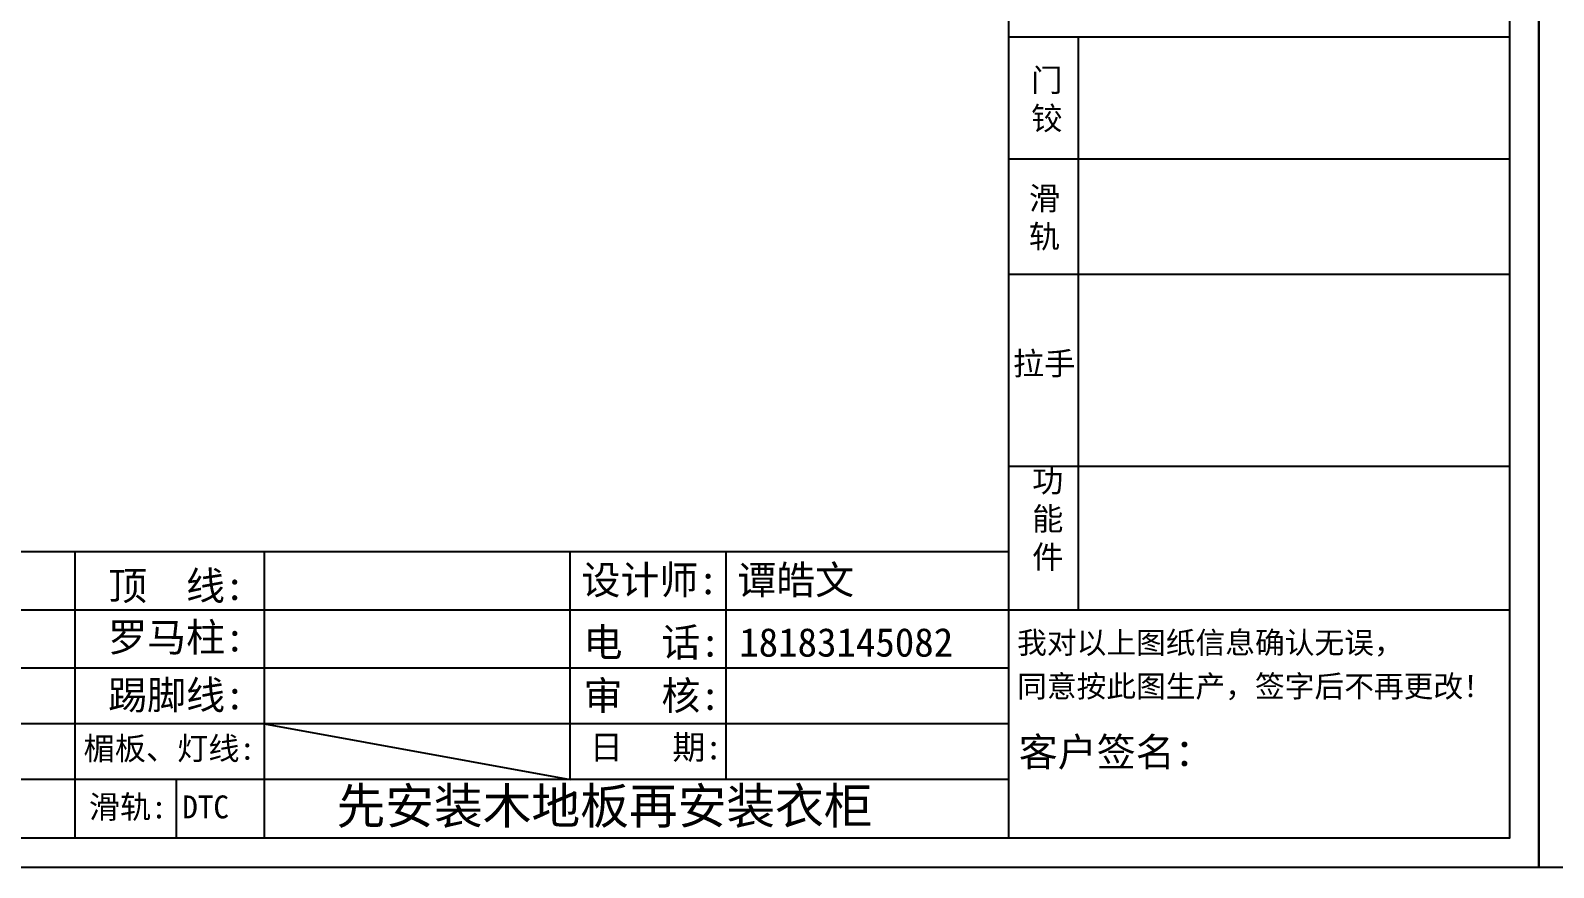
# Model space of a CAD drawing. Header units: millimetres. Extents: x -497855 to 324262, y -590254 to -173602.
# Drawn here: x -492927 to -488559, y -583638 to -581239 of the extents above; entities that cross this region are included whole.
import ezdxf

# ---------------------------------------------------------------- set-up
doc = ezdxf.new("R2010")
doc.units = ezdxf.units.MM
doc.layers.add('C', color=145, linetype='Continuous')
doc.styles.get("Standard").update_dxf_attribs({"font": 'txt', "bigfont": 'gbcbig.shx'})
doc.styles.add('楷体', font='')
doc.styles.add('黑体', font='simhei.ttf')
doc.styles.get('楷体').set_extended_font_data('KaiTi_GB2312')

msp = doc.modelspace()

# ---------------------------------------------------------------- linework, layer by layer
at = {"color": 7}
for p, q in [((-490122.25, -577105.64), (-490122.25, -583553.67)), ((-490122.25, -581257.2), (-488685.56, -581257.2)), ((-489922.71, -581257.2), (-489922.71, -582901.26)), ((-490122.25, -581607.5), (-488685.56, -581607.5)), ((-490122.25, -581938.03), (-488685.56, -581938.03)), ((-490119.21, -582487.73), (-488682.52, -582487.73)), ((-490122.25, -582733.56), (-497771.2, -582733.56)), ((-492798.57, -583553.67), (-492798.57, -582733.56)), ((-492255.78, -583553.67), (-492255.78, -582733.56)), ((-490932.46, -583385.97), (-490932.46, -582733.56)), ((-488685.56, -582900.13), (-497771.2, -582900.13)), ((-490122.25, -583066.71), (-497771.2, -583066.71)), ((-490122.25, -583226.34), (-497771.2, -583226.34)), ((-490122.25, -583385.97), (-497771.2, -583385.97))]:
    msp.add_line(p, q, dxfattribs=at)
for p, q in [((-491379.26, -583385.97), (-491379.26, -582733.56)), ((-492255.78, -583226.34), (-491379.26, -583385.97)), ((-492509.61, -583385.97), (-492509.61, -583553.67))]:
    msp.add_line(p, q)
for points in [[(-488601.43, -583637.8), (-497855.33, -583637.8), (-497855.33, -577021.51), (-488601.43, -577021.51)], [(-497855.33, -577021.51), (-488601.43, -577021.51), (-488601.43, -583637.8), (-497855.33, -583637.8)], [(-479347.53, -583637.8), (-488601.43, -583637.8), (-488601.43, -577021.51), (-479347.53, -577021.51)], [(-488601.43, -577021.51), (-479347.53, -577021.51), (-479347.53, -583637.8), (-488601.43, -583637.8)], [(-497771.2, -577105.64), (-488685.56, -577105.64), (-488685.56, -583553.67), (-497771.2, -583553.67)]]:
    msp.add_lwpolyline(points, close=True, dxfattribs=at)

# ---------------------------------------------------------------- texts
at = {"color": 7, "char_height": 65.57, "width": 133.7285, "attachment_point": 1}
for s, insert in [('{\\fSimHei|b0|i0|c134|p49;门    铰}', (-490057.16, -581348.97)), ('{\\fKaiTi|b0|i0|c134|p49;滑    轨}', (-490063.96, -581687.62)), ('{\\fKaiTi|b0|i0|c134|p49;功能件}', (-490054.46, -582496.53))]:
    msp.add_mtext(s, dxfattribs=dict(at, insert=insert))
at = {"color": 7, "attachment_point": 1}
for s, insert, char_height in [('{\\fKaiTi|b0|i0|c134|p49;拉手}', (-490109.47, -582160.89), 65.57), ('{\\fSimHei|b0|i0|c134|p49;设计师: 谭皓文 }', (-491347.22, -582772.8), 81.9625), ('{\\fSimHei|b0|i0|c134|p49;电  话: 18183145082}', (-491341.1, -582951.54), 81.9625), ('{\\fSimHei|b0|i0|c134|p49;审  核:}', (-491341.1, -583104.17), 81.9625)]:
    msp.add_mtext(s, dxfattribs=dict(at, insert=insert, char_height=char_height))
at = {"attachment_point": 1}
for s, insert, char_height in [('{\\fKaiTi|b0|i0|c134|p49;顶  线\\fSimHei|b0|i0|c134|p49;:  }', (-492704.47, -582789.46), 81.9625), ('{\\fKaiTi|b0|i0|c134|p49;罗马柱\\fSimHei|b0|i0|c134|p49;:  }', (-492704.47, -582936.74), 81.9625), ('{\\fKaiTi|b0|i0|c134|p49;踢脚线\\fSimHei|b0|i0|c134|p49;: }', (-492704.47, -583102.65), 81.9625), ('{\\f宋体|b0|i0|c134|p2;楣板、灯线:}', (-492774.86, -583263.62), 65.57), ('{\\fKaiTi|b0|i0|c134|p49;滑轨\\fSimHei|b0|i0|c134|p49;: \\fKaiTi|b0|i0|c134|p49;DTC}', (-492759.84, -583431.32), 65.57)]:
    msp.add_mtext(s, dxfattribs=dict(at, insert=insert, char_height=char_height))
at = {"insert": (-491323.17, -583258.25), "char_height": 69.4987, "attachment_point": 1, "style": '楷体'}
msp.add_mtext('{\\fSimHei|b0|i0|c134|p2;日   期:}', dxfattribs=at)
at = {"insert": (-492049.44, -583410.03), "char_height": 102.4531, "width": 1735.4459, "attachment_point": 1}
msp.add_mtext('{\\fKaiTi|b0|i0|c134|p49;先安装木地板再安装衣柜}', dxfattribs=at)
at = {"layer": 'C', "color": 7, "linetype": 'ByBlock', "insert": (-490097.64, -582962.15), "char_height": 62.5121, "width": 1695.3026, "attachment_point": 1, "line_spacing_factor": 1.2, "style": '黑体'}
msp.add_mtext('{\\fKaiTi|b0|i0|c134|p49;我对以上图纸信息确认无误，\\P同意按此图生产，签字后不再更改！}', dxfattribs=at)
at = {"layer": 'C', "color": 7, "linetype": 'ByBlock', "insert": (-490092.95, -583265.97), "char_height": 81.9625, "width": 2705.2773, "attachment_point": 1, "line_spacing_factor": 1.2}
msp.add_mtext('{\\fKaiTi|b0|i0|c134|p49;客户签名：}', dxfattribs=at)

doc.saveas('drawing.dxf')
